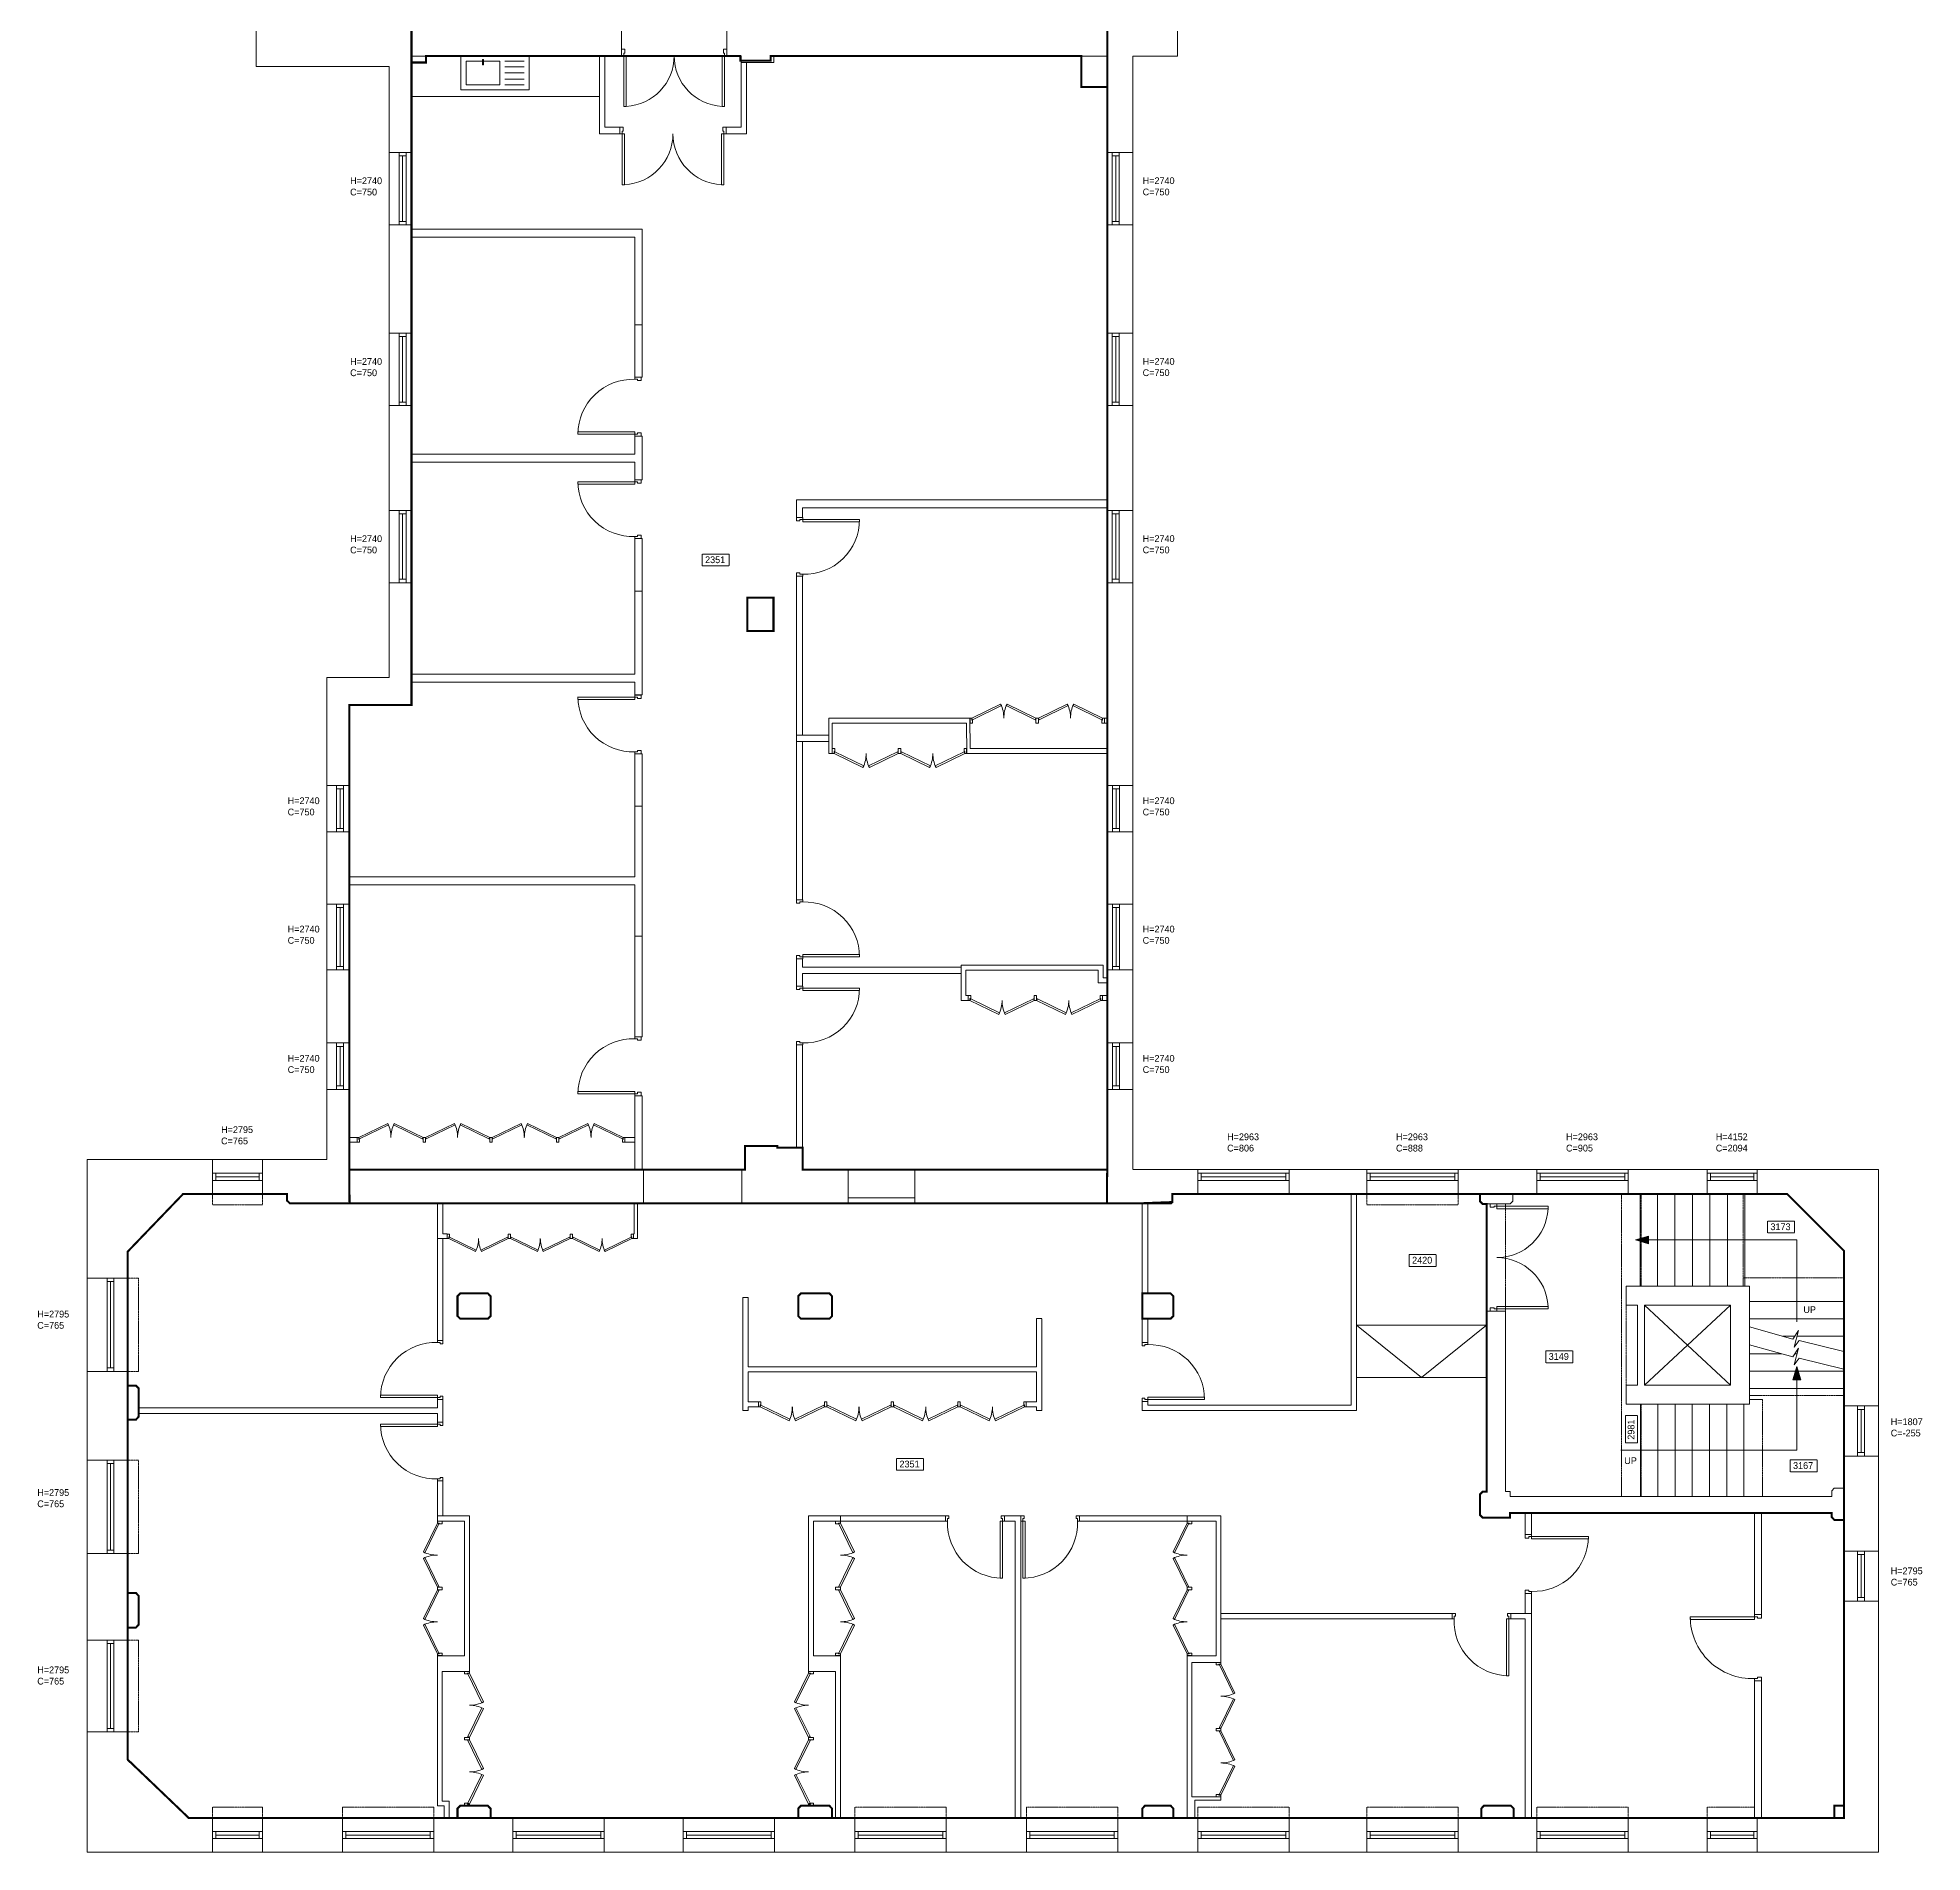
# Model space of a CAD drawing. Header units: millimetres. Extents: x 62976 to 1097852, y -110926 to 167100.
# Drawn here: x 944193 to 972046, y -27187 to -368 of the extents above; entities that cross this region are included whole.
import ezdxf

# ---------------------------------------------------------------- set-up
doc = ezdxf.new("R2010")
doc.units = ezdxf.units.MM
doc.linetypes.add('HIDDENX2', pattern=[0.75, 0.5, -0.25])
for name, color, linetype, lineweight in [('BLOCKS', 8, 'Continuous', 15), ('Ceiling', 45, 'HIDDENX2', 15), ('Ceiling tag', 1, 'Continuous', 15), ('GIA', 84, 'Continuous', 15), ('NIA', 30, 'Continuous', 15), ('Partitions', 155, 'Continuous', 15), ('Stairs', 8, 'Continuous', 15), ('WALLS', 7, 'Continuous', 15)]:
    doc.layers.add(name, color=color, linetype=linetype, lineweight=lineweight)
doc.layers.add('Whatch', color=7, linetype='Continuous', lineweight=15, true_color=0xa8a8a8)
doc.styles.add('Century Gothic', font='GOTHIC.TTF')

# ---------------------------------------------------------------- blocks, each defined once
blk = doc.blocks.new('DOUBLE DOOR')
at = {"layer": 'BLOCKS'}
for p, q in [((-1520, -760), (-1555, -760)), ((-1555, -760), (-1555, -860)), ((-1520, -760), (-1520, -800)), ((-1520, -800), (-1505, -800)), ((-1505, -800), (-1505, -860)), ((-15, -800), (-15, -860)), ((0, -800), (-15, -800)), ((0, -760), (35, -760)), ((0, -760), (0, -800)), ((35, -760), (35, -860)), ((-1555, -860), (-1505, -860)), ((35, -860), (-15, -860))]:
    blk.add_line(p, q, dxfattribs=at)
for points in [[(-1485, -760), (-1485, 0), (-1520, 0), (-1520, -760)], [(-35, -760), (-35, 0), (0, 0), (0, -760)]]:
    blk.add_lwpolyline(points, close=True, dxfattribs=at)
for centre, start, end in [((-1521, -761), 0.0439, 87.2558), ((1, -761), 92.7442, 179.9561)]:
    blk.add_arc(centre, 761, start, end, dxfattribs=at)
blk = doc.blocks.new('88')
at = {"layer": 'BLOCKS'}
for p, q in [((1413976, -325677), (1413976, -325627)), ((1413976, -325627), (1414056, -325627)), ((1413976, -325677), (1414015, -325677)), ((1414015, -325657), (1414056, -325657)), ((1414015, -325677), (1414015, -325657)), ((1414056, -325657), (1414056, -325627)), ((1414056, -326432), (1414895, -326432)), ((1414056, -326432), (1414056, -326467)), ((1414896, -326432), (1414896, -326467)), ((1413976, -326447), (1413976, -326497)), ((1413976, -326447), (1414015, -326447)), ((1413976, -326497), (1414056, -326497)), ((1414015, -326447), (1414015, -326467)), ((1414015, -326467), (1414056, -326467)), ((1414896, -326467), (1414056, -326467)), ((1414056, -326467), (1414056, -326497)), ((1414056, -326467), (1414896, -326467))]:
    blk.add_line(p, q, dxfattribs=at)
blk.add_arc((1414083, -326470), 814, 0.2407, 91.8425, dxfattribs=at)
blk = doc.blocks.new('87')
at = {"layer": 'BLOCKS'}
for p, q in [((1418384, -327528), (1418418, -327528)), ((1418384, -328368), (1418384, -327529)), ((1418418, -327528), (1418418, -328368)), ((1418418, -328368), (1418418, -327528)), ((1417578, -328461), (1417578, -328368)), ((1417608, -328368), (1417578, -328368)), ((1417628, -328461), (1417578, -328461)), ((1417608, -328409), (1417608, -328368)), ((1417628, -328409), (1417608, -328409)), ((1417628, -328461), (1417628, -328409)), ((1418384, -328368), (1418418, -328368)), ((1418398, -328409), (1418418, -328409)), ((1418398, -328461), (1418398, -328409)), ((1418398, -328461), (1418448, -328461)), ((1418418, -328409), (1418418, -328368)), ((1418418, -328368), (1418448, -328368)), ((1418448, -328461), (1418448, -328368))]:
    blk.add_line(p, q, dxfattribs=at)
blk.add_arc((1418422, -328342), 814, 90.2407, 181.8425, dxfattribs=at)
blk = doc.blocks.new('80')
at = {"layer": 'BLOCKS'}
for p, q in [((1213075, -221229), (1213362, -220638)), ((1213393, -220653), (1213106, -221245)), ((1213362, -220638), (1213362, -220603)), ((1213362, -220603), (1213462, -220603)), ((1213362, -220638), (1213402, -220638)), ((1213362, -220638), (1213393, -220653)), ((1213402, -220638), (1213402, -220653)), ((1213402, -220653), (1213462, -220653)), ((1213462, -220603), (1213462, -220653)), ((1213106, -221245), (1213075, -221229)), ((1213106, -221346), (1213075, -221361)), ((1213075, -221361), (1213362, -221953)), ((1213393, -221937), (1213106, -221346)), ((1213075, -222594), (1213362, -222003)), ((1213393, -222018), (1213106, -222610)), ((1213362, -221953), (1213393, -221937)), ((1213362, -221953), (1213462, -221953)), ((1213362, -221953), (1213362, -222003)), ((1213362, -222003), (1213462, -222003)), ((1213362, -222003), (1213393, -222018)), ((1213462, -221953), (1213462, -222003)), ((1213106, -222610), (1213075, -222594)), ((1213106, -222711), (1213075, -222726)), ((1213075, -222726), (1213362, -223318)), ((1213393, -223302), (1213106, -222711)), ((1213362, -223318), (1213393, -223302)), ((1213362, -223318), (1213362, -223353)), ((1213362, -223318), (1213402, -223318)), ((1213362, -223353), (1213462, -223353)), ((1213402, -223303), (1213462, -223303)), ((1213402, -223318), (1213402, -223303)), ((1213462, -223353), (1213462, -223303))]:
    blk.add_line(p, q, dxfattribs=at)
for centre, start, end in [((1213362, -220638), 244.1185, 270), ((1213362, -221953), 90, 115.8815), ((1213362, -222003), 244.1185, 270), ((1213362, -223318), 90, 115.8815)]:
    blk.add_arc(centre, 658, start, end, dxfattribs=at)
blk = doc.blocks.new('91')
at = {"layer": 'BLOCKS'}
for p, q in [((1460141, -341375), (1460174, -341375)), ((1460141, -341442), (1460141, -341375)), ((1460164, -341442), (1460141, -341442)), ((1460164, -341415), (1460174, -341415)), ((1460164, -341442), (1460164, -341415)), ((1460164, -341442), (1460174, -341420)), ((1460560, -341633), (1460164, -341442)), ((1460174, -341415), (1460174, -341375)), ((1460174, -341420), (1460570, -341612)), ((1461033, -341420), (1460638, -341612)), ((1460648, -341633), (1461044, -341442)), ((1461044, -341442), (1461033, -341420)), ((1461044, -341442), (1461044, -341375)), ((1461077, -341375), (1461044, -341375)), ((1461077, -341442), (1461044, -341442)), ((1461077, -341442), (1461077, -341375)), ((1461077, -341442), (1461087, -341420)), ((1461473, -341633), (1461077, -341442)), ((1461087, -341420), (1461483, -341612)), ((1461946, -341420), (1461551, -341612)), ((1461561, -341633), (1461957, -341442)), ((1461957, -341442), (1461946, -341420)), ((1461957, -341442), (1461957, -341375)), ((1461990, -341375), (1461957, -341375)), ((1461990, -341442), (1461957, -341442)), ((1461990, -341442), (1461990, -341375)), ((1461990, -341442), (1462000, -341420)), ((1462386, -341633), (1461990, -341442)), ((1462000, -341420), (1462396, -341612)), ((1462859, -341420), (1462464, -341612)), ((1462474, -341633), (1462869, -341442)), ((1462893, -341375), (1462859, -341375)), ((1462859, -341415), (1462859, -341375)), ((1462869, -341415), (1462859, -341415)), ((1462869, -341442), (1462859, -341420)), ((1462869, -341442), (1462869, -341415)), ((1462869, -341442), (1462893, -341442)), ((1462893, -341442), (1462893, -341375)), ((1460570, -341612), (1460560, -341633)), ((1460638, -341612), (1460648, -341633)), ((1461483, -341612), (1461473, -341633)), ((1461551, -341612), (1461561, -341633)), ((1462396, -341612), (1462386, -341633)), ((1462464, -341612), (1462474, -341633))]:
    blk.add_line(p, q, dxfattribs=at)
for centre, start, end in [((1460164, -341442), 334.1185, 0), ((1461044, -341442), 180, 205.8815), ((1461077, -341442), 334.1185, 0), ((1461957, -341442), 180, 205.8815), ((1461990, -341442), 334.1185, 0), ((1462869, -341442), 180, 205.8815)]:
    blk.add_arc(centre, 440, start, end, dxfattribs=at)
blk = doc.blocks.new('92')
at = {"layer": 'BLOCKS'}
for p, q in [((1463869, -344302), (1463905, -344302)), ((1463869, -344374), (1463869, -344302)), ((1463895, -344374), (1463869, -344374)), ((1463895, -344345), (1463905, -344345)), ((1463895, -344374), (1463895, -344345)), ((1463895, -344374), (1463906, -344352)), ((1464322, -344581), (1463895, -344374)), ((1463905, -344345), (1463905, -344302)), ((1463906, -344352), (1464333, -344559)), ((1464833, -344352), (1464406, -344559)), ((1464417, -344581), (1464844, -344374)), ((1464844, -344374), (1464833, -344352)), ((1464844, -344374), (1464844, -344302)), ((1464880, -344302), (1464844, -344302)), ((1464880, -344374), (1464844, -344374)), ((1464880, -344374), (1464880, -344302)), ((1464880, -344374), (1464891, -344352)), ((1465307, -344581), (1464880, -344374)), ((1464891, -344352), (1465318, -344559)), ((1465818, -344352), (1465391, -344559)), ((1465402, -344581), (1465829, -344374)), ((1465829, -344374), (1465818, -344352)), ((1465829, -344374), (1465829, -344302)), ((1465866, -344302), (1465829, -344302)), ((1465866, -344374), (1465829, -344374)), ((1465866, -344374), (1465866, -344302)), ((1465866, -344374), (1465877, -344352)), ((1466293, -344581), (1465866, -344374)), ((1465877, -344352), (1466304, -344559)), ((1466804, -344352), (1466377, -344559)), ((1466388, -344581), (1466815, -344374)), ((1466815, -344374), (1466804, -344352)), ((1466815, -344374), (1466815, -344302)), ((1466851, -344302), (1466815, -344302)), ((1466851, -344374), (1466815, -344374)), ((1466851, -344374), (1466851, -344302)), ((1466851, -344374), (1466862, -344352)), ((1467278, -344581), (1466851, -344374)), ((1466862, -344352), (1467289, -344559)), ((1467790, -344352), (1467362, -344559)), ((1467373, -344581), (1467801, -344374)), ((1467826, -344302), (1467790, -344302)), ((1467790, -344345), (1467790, -344302)), ((1467801, -344345), (1467790, -344345)), ((1467801, -344374), (1467790, -344352)), ((1467801, -344374), (1467801, -344345)), ((1467801, -344374), (1467826, -344374)), ((1467826, -344374), (1467826, -344302)), ((1464333, -344559), (1464322, -344581)), ((1464406, -344559), (1464417, -344581)), ((1465318, -344559), (1465307, -344581)), ((1465391, -344559), (1465402, -344581)), ((1466304, -344559), (1466293, -344581)), ((1466377, -344559), (1466388, -344581)), ((1467289, -344559), (1467278, -344581)), ((1467362, -344559), (1467373, -344581))]:
    blk.add_line(p, q, dxfattribs=at)
for centre, start, end in [((1463895, -344374), 334.1185, 0), ((1464844, -344374), 180, 205.8815), ((1464880, -344374), 334.1185, 0), ((1465829, -344374), 180, 205.8815), ((1465866, -344374), 334.1185, 0), ((1466815, -344374), 180, 205.8815), ((1466851, -344374), 334.1185, 0), ((1467801, -344374), 180, 205.8815)]:
    blk.add_arc(centre, 475, start, end, dxfattribs=at)
blk = doc.blocks.new('sink kitchenette')
at = {"layer": 'BLOCKS'}
for p, q in [((38392, 131337), (39402, 131337)), ((38392, 130837), (38392, 131337)), ((38467, 131262), (38752, 131262)), ((39327, 131262), (38827, 131262)), ((38827, 131262), (38827, 130912)), ((39327, 130912), (39327, 131262)), ((39402, 131337), (39402, 130837)), ((38467, 131177), (38752, 131177)), ((38467, 131087), (38752, 131087)), ((38467, 130997), (38752, 130997)), ((38752, 130912), (38467, 130912)), ((38827, 130912), (39069, 130912)), ((39069, 130890), (39069, 130967)), ((39084, 130967), (39069, 130967)), ((39084, 130890), (39084, 130967)), ((39084, 130912), (39327, 130912)), ((39402, 130837), (38392, 130837)), ((39069, 130890), (39084, 130890))]:
    blk.add_line(p, q, dxfattribs=at)

msp = doc.modelspace()

# ---------------------------------------------------------------- hatches: boundary and pattern name
at = {"layer": 'Stairs'}
for points in [[(968002, -18079), (968002, -18195), (967810, -18136)], [(970249, -20202), (970133, -20202), (970192, -20009)]]:
    msp.add_hatch(color=256, dxfattribs=at).paths.add_polyline_path(points)

# ---------------------------------------------------------------- linework, layer by layer
at = {"layer": 'BLOCKS'}
for p, q in [((952496, -1239), (949718, -1239)), ((949535, -2064), (949535, -3134)), ((949535, -2114), (949639, -2114)), ((949586, -2114), (949586, -3083)), ((949639, -2064), (949639, -3134)), ((949718, -2064), (949718, -3134)), ((960000, -2064), (960000, -3134)), ((960075, -2064), (960075, -3134)), ((960179, -2114), (960075, -2114)), ((960128, -2114), (960128, -3083)), ((960179, -2064), (960179, -3134)), ((949535, -3083), (949639, -3083)), ((960179, -3083), (960075, -3083)), ((949535, -4735), (949535, -5805)), ((949639, -4735), (949639, -5805)), ((949718, -4735), (949718, -5805)), ((960000, -4735), (960000, -5805)), ((960075, -4735), (960075, -5805)), ((960179, -4735), (960179, -5805)), ((949535, -4785), (949639, -4785)), ((949586, -4785), (949586, -5754)), ((960179, -4785), (960075, -4785)), ((960128, -4785), (960128, -5754)), ((949535, -5754), (949639, -5754)), ((960179, -5754), (960075, -5754)), ((949535, -7354), (949535, -8424)), ((949535, -7404), (949639, -7404)), ((949586, -7404), (949586, -8373)), ((949639, -7354), (949639, -8424)), ((949718, -7354), (949718, -8424)), ((960000, -7354), (960000, -8424)), ((960075, -7354), (960075, -8424)), ((960179, -7404), (960075, -7404)), ((960128, -7404), (960128, -8373)), ((960179, -7354), (960179, -8424)), ((949535, -8373), (949639, -8373)), ((960179, -8373), (960075, -8373)), ((948610, -11420), (948610, -12105)), ((948610, -11470), (948713, -11470)), ((948662, -11470), (948662, -12054)), ((948713, -11420), (948713, -12105)), ((948800, -11420), (948800, -12105)), ((960000, -11420), (960000, -12105)), ((960080, -11420), (960080, -12105)), ((960184, -11470), (960080, -11470)), ((960131, -11470), (960131, -12054)), ((960184, -11420), (960184, -12105)), ((948610, -12054), (948713, -12054)), ((960184, -12054), (960080, -12054)), ((948610, -13172), (948610, -14146)), ((948610, -13222), (948713, -13222)), ((948662, -13222), (948662, -14095)), ((948713, -13172), (948713, -14146)), ((948800, -13172), (948800, -14146)), ((960080, -13172), (960080, -14146)), ((960184, -13222), (960080, -13222)), ((960131, -13222), (960131, -14095)), ((960184, -13172), (960184, -14146)), ((948610, -14095), (948713, -14095)), ((960184, -14095), (960080, -14095)), ((948610, -15226), (948610, -15911)), ((948610, -15277), (948713, -15277)), ((948662, -15277), (948662, -15860)), ((948713, -15226), (948713, -15911)), ((948800, -15226), (948800, -15911)), ((960000, -15226), (960000, -15911)), ((960080, -15226), (960080, -15911)), ((960184, -15277), (960080, -15277)), ((960131, -15277), (960131, -15860)), ((960184, -15226), (960184, -15911)), ((948610, -15860), (948713, -15860)), ((960184, -15860), (960080, -15860)), ((946778, -17458), (946778, -16950)), ((947517, -17458), (947517, -16950)), ((946778, -17152), (947517, -17152)), ((946778, -17256), (947517, -17256)), ((946828, -17256), (946828, -17152)), ((946828, -17203), (947466, -17203)), ((947466, -17256), (947466, -17152)), ((961340, -17152), (962690, -17152)), ((961340, -17256), (962690, -17256)), ((961390, -17256), (961390, -17152)), ((961390, -17203), (962639, -17203)), ((962639, -17256), (962639, -17152)), ((963836, -17152), (965186, -17152)), ((963836, -17256), (965186, -17256)), ((963887, -17256), (963887, -17152)), ((963887, -17203), (965136, -17203)), ((965136, -17256), (965136, -17152)), ((966349, -17152), (967699, -17152)), ((966349, -17256), (967699, -17256)), ((966400, -17256), (966400, -17152)), ((966400, -17203), (967649, -17203)), ((967649, -17256), (967649, -17152)), ((968868, -17152), (969607, -17152)), ((968868, -17256), (969607, -17256)), ((968918, -17256), (968918, -17152)), ((968918, -17203), (969556, -17203)), ((969556, -17256), (969556, -17152)), ((946778, -17458), (947517, -17458)), ((961340, -17458), (962690, -17458)), ((963836, -17458), (965186, -17458)), ((966349, -17458), (967699, -17458)), ((968868, -17458), (969607, -17458)), ((945218, -18701), (945218, -20080)), ((945218, -18751), (945321, -18751)), ((945270, -18751), (945270, -20029)), ((945321, -18701), (945321, -20080)), ((945523, -18701), (945523, -20080)), ((945218, -20029), (945321, -20029)), ((970889, -20591), (970889, -21330)), ((971091, -20591), (971091, -21330)), ((971194, -20591), (971194, -21330)), ((971091, -20644), (971194, -20644)), ((971142, -20644), (971142, -21279)), ((945218, -22772), (945218, -21393)), ((945218, -21443), (945321, -21443)), ((945270, -22721), (945270, -21443)), ((945321, -22772), (945321, -21393)), ((945523, -22772), (945523, -21393)), ((971091, -21279), (971194, -21279)), ((957610, -22215), (956057, -22215)), ((961181, -22215), (959592, -22215)), ((957610, -22295), (956057, -22295)), ((959592, -22295), (961181, -22295)), ((945218, -22721), (945321, -22721)), ((970889, -23474), (970889, -22735)), ((971091, -23474), (971091, -22735)), ((971091, -22786), (971194, -22786)), ((971142, -23421), (971142, -22786)), ((971194, -23474), (971194, -22735)), ((965095, -23657), (961681, -23657)), ((971091, -23421), (971194, -23421)), ((965095, -23737), (961681, -23737)), ((945218, -25405), (945218, -24051)), ((945218, -24102), (945321, -24102)), ((945270, -25355), (945270, -24102)), ((945321, -25405), (945321, -24051)), ((945523, -25405), (945523, -24051)), ((945218, -25355), (945321, -25355)), ((946778, -26679), (947517, -26679)), ((948697, -26679), (950047, -26679)), ((951216, -26679), (952566, -26679)), ((953734, -26679), (955084, -26679)), ((956270, -26679), (957620, -26679)), ((958806, -26679), (960156, -26679)), ((961340, -26679), (962690, -26679)), ((963836, -26679), (965186, -26679)), ((966349, -26679), (967699, -26679)), ((968868, -26679), (969607, -26679)), ((946778, -26881), (947517, -26881)), ((946778, -26985), (947517, -26985)), ((946828, -26881), (946828, -26985)), ((946828, -26934), (947466, -26934)), ((947466, -26881), (947466, -26985)), ((948697, -26881), (950047, -26881)), ((948697, -26985), (950047, -26985)), ((948747, -26881), (948747, -26985)), ((948747, -26934), (949996, -26934)), ((949996, -26881), (949996, -26985)), ((951216, -26881), (952566, -26881)), ((951216, -26985), (952566, -26985)), ((951267, -26881), (951267, -26985)), ((951267, -26934), (952515, -26934)), ((952515, -26881), (952515, -26985)), ((953734, -26881), (955084, -26881)), ((953734, -26985), (955084, -26985)), ((953784, -26881), (953784, -26985)), ((953784, -26934), (955033, -26934)), ((955033, -26881), (955033, -26985)), ((956270, -26881), (957620, -26881)), ((956270, -26985), (957620, -26985)), ((956320, -26881), (956320, -26985)), ((956320, -26934), (957569, -26934)), ((957569, -26881), (957569, -26985)), ((958806, -26881), (960156, -26881)), ((958806, -26985), (960156, -26985)), ((958856, -26881), (958856, -26985)), ((958856, -26934), (960105, -26934)), ((960105, -26881), (960105, -26985)), ((961340, -26881), (962690, -26881)), ((961340, -26985), (962690, -26985)), ((961390, -26881), (961390, -26985)), ((961390, -26934), (962639, -26934)), ((962639, -26881), (962639, -26985)), ((963836, -26881), (965186, -26881)), ((963836, -26985), (965186, -26985)), ((963887, -26881), (963887, -26985)), ((963887, -26934), (965136, -26934)), ((965136, -26881), (965136, -26985)), ((966349, -26881), (967699, -26881)), ((966349, -26985), (967699, -26985)), ((966400, -26881), (966400, -26985)), ((966400, -26934), (967649, -26934)), ((967649, -26881), (967649, -26985)), ((968868, -26881), (969607, -26881)), ((968868, -26985), (969607, -26985)), ((968918, -26881), (968918, -26985)), ((968918, -26934), (969556, -26934)), ((969556, -26881), (969556, -26985))]:
    msp.add_line(p, q, dxfattribs=at)
at = {"layer": 'BLOCKS', "ltscale": 2}
for p, q in [((953017, -5388), (953017, -4611)), ((953129, -5388), (953129, -4611)), ((953017, -5388), (953129, -5388)), ((953017, -7772), (953129, -7772)), ((953017, -7772), (953017, -8548)), ((953129, -7772), (953129, -8548)), ((955406, -8328), (955406, -10678)), ((955499, -8328), (955499, -10678)), ((955406, -13111), (955406, -10771)), ((955499, -13111), (955499, -10771)), ((953017, -10952), (953129, -10952)), ((953017, -10952), (953017, -11728)), ((953129, -10952), (953129, -11728)), ((953017, -13646), (953017, -15136)), ((953129, -13646), (953129, -15136)), ((953017, -15136), (953129, -15136)), ((955406, -15255), (955406, -16773)), ((955499, -15255), (955499, -16773)), ((950101, -18115), (950101, -19624)), ((950181, -18115), (950181, -19624)), ((950101, -21698), (950101, -22215)), ((950181, -21698), (950181, -22215)), ((966179, -23361), (966179, -23657)), ((966272, -23361), (966272, -23657))]:
    msp.add_line(p, q, dxfattribs=at)
at = {"layer": 'Ceiling', "ltscale": 2}
for p, q in [((953149, -17096), (954599, -17096)), ((946778, -17458), (946778, -17618)), ((947517, -17458), (947517, -17618)), ((963836, -17458), (963836, -17618)), ((965186, -17458), (965186, -17618)), ((967600, -17458), (967600, -21927)), ((967891, -17458), (967891, -18818)), ((969399, -18818), (969399, -17458)), ((947517, -17618), (946778, -17618)), ((953149, -17595), (954599, -17595)), ((963836, -17618), (965186, -17618)), ((965884, -19191), (965884, -17605)), ((945523, -18701), (945683, -18701)), ((945683, -18701), (945683, -20080)), ((969399, -18698), (970889, -18698)), ((967672, -19103), (967672, -20282)), ((945523, -20080), (945683, -20080)), ((967891, -20566), (967891, -21927)), ((969494, -20438), (970889, -20438)), ((969494, -20494), (969686, -20494)), ((969686, -20494), (969686, -21927)), ((945523, -21393), (945683, -21393)), ((945683, -21393), (945683, -22772)), ((945523, -22772), (945683, -22772)), ((945523, -24051), (945683, -24051)), ((945683, -24051), (945683, -25405)), ((945523, -25405), (945683, -25405)), ((946778, -26679), (946778, -26519)), ((946778, -26519), (947517, -26519)), ((947517, -26679), (947517, -26519)), ((948697, -26679), (948697, -26519)), ((948697, -26519), (950047, -26519)), ((950047, -26679), (950047, -26519)), ((956270, -26679), (956270, -26519)), ((956270, -26519), (957620, -26519)), ((957620, -26679), (957620, -26519)), ((958806, -26679), (958806, -26519)), ((958806, -26519), (960156, -26519)), ((960156, -26679), (960156, -26519)), ((961340, -26679), (961340, -26519)), ((961340, -26519), (962690, -26519)), ((962690, -26679), (962690, -26519)), ((963836, -26679), (963836, -26519)), ((965186, -26519), (963836, -26519)), ((965186, -26679), (965186, -26519)), ((966349, -26679), (966349, -26519)), ((966349, -26519), (967699, -26519)), ((967699, -26679), (967699, -26519)), ((968868, -26679), (968868, -26519)), ((968868, -26519), (969566, -26519))]:
    msp.add_line(p, q, dxfattribs=at)
at = {"layer": 'Ceiling'}
for points in [[(954012, -8002), (954414, -8002), (954414, -8176), (954012, -8176)], [(969758, -17860), (970159, -17860), (970159, -18034), (969758, -18034)], [(964461, -18353), (964863, -18353), (964863, -18528), (964461, -18528)], [(966481, -19777), (966883, -19777), (966883, -19951), (966481, -19951)], [(967660, -21134), (967660, -20732), (967835, -20732), (967835, -21134)], [(956885, -21367), (957287, -21367), (957287, -21541), (956885, -21541)], [(970092, -21389), (970494, -21389), (970494, -21564), (970092, -21564)]]:
    msp.add_lwpolyline(points, close=True, dxfattribs=at)
at = {"layer": 'GIA', "ltscale": 2, "const_width": 30}
msp.add_lwpolyline([(960001, -196), (960000, -639), (960000, -17096), (959996, -17595), (960503, -17595), (960962, -17577), (960962, -17458), (970049, -17458), (970889, -18298), (970889, -26679), (946425, -26679), (945523, -25816), (945523, -18310), (946342, -17458), (947878, -17458), (947878, -17555), (947920, -17595), (948802, -17595), (948800, -17096), (948800, -10232), (949718, -10232), (949718, -8736), (949718, -196)], dxfattribs=at)
at = {"layer": 'NIA', "ltscale": 2, "const_width": 30}
for points in [[(948800, -17096), (954649, -17096), (954649, -16750), (955125, -16750), (955125, -16773), (955499, -16773), (955499, -17096), (960000, -17096), (960000, -1095), (959618, -1095), (959618, -639), (955027, -639), (955027, -709), (954580, -709), (954580, -639), (949934, -639), (949934, -735), (949718, -735), (949718, -10232), (948800, -10232)], [(954680, -9139), (954680, -8644), (955068, -8644), (955068, -9139)], [(970889, -26499), (970889, -22274), (970746, -22274), (970707, -22232), (970707, -22171), (965997, -22171), (965955, -22171), (965955, -22240), (965548, -22240), (965508, -22199), (965508, -21898), (965548, -21857), (965608, -21857), (965608, -17605), (965548, -17605), (965508, -17565), (965508, -17458), (960962, -17458), (960962, -17577), (960944, -17595), (947920, -17595), (947878, -17555), (947878, -17458), (946342, -17458), (945523, -18310), (945523, -20291), (945647, -20291), (945686, -20331), (945686, -20749), (945647, -20791), (945523, -20791), (945523, -23355), (945646, -23355), (945685, -23397), (945685, -23824), (945646, -23865), (945523, -23865), (945523, -25816), (946425, -26679), (950398, -26679), (950398, -26541), (950440, -26499), (950847, -26499), (950886, -26541), (950886, -26679), (955433, -26679), (955433, -26541), (955473, -26499), (955894, -26499), (955933, -26541), (955933, -26679), (960518, -26679), (960518, -26541), (960558, -26499), (960938, -26499), (960978, -26541), (960978, -26679), (965528, -26679), (965528, -26541), (965567, -26499), (965966, -26499), (966008, -26541), (966008, -26679), (970748, -26679), (970748, -26499)], [(950398, -19262), (950398, -18968), (950440, -18927), (950847, -18927), (950886, -18968), (950886, -19262), (950847, -19302), (950440, -19302)], [(955433, -19262), (955433, -18968), (955473, -18927), (955894, -18927), (955933, -18968), (955933, -19262), (955894, -19302), (955473, -19302)], [(960518, -18927), (960936, -18927), (960978, -18968), (960978, -19262), (960936, -19302), (960518, -19302)]]:
    msp.add_lwpolyline(points, close=True, dxfattribs=at)
at = {"layer": 'Partitions', "ltscale": 2}
for p, q in [((949934, -735), (949718, -735)), ((949934, -639), (949934, -735)), ((952496, -639), (952496, -1790)), ((952573, -639), (952573, -1691)), ((954590, -1691), (954590, -733)), ((954667, -1790), (954667, -733)), ((952496, -1790), (952795, -1790)), ((952573, -1691), (952795, -1691)), ((954369, -1691), (954590, -1691)), ((954369, -1790), (954667, -1790)), ((953129, -3200), (949718, -3200)), ((953017, -3318), (949718, -3318)), ((953017, -3318), (953017, -4611)), ((953129, -3200), (953129, -4611)), ((953017, -4611), (953129, -4611)), ((953017, -6258), (953017, -6522)), ((953017, -6258), (953129, -6258)), ((953129, -6258), (953129, -6902)), ((949718, -6522), (953017, -6522)), ((949718, -6640), (953017, -6640)), ((953017, -6640), (953017, -6902)), ((953017, -6902), (953129, -6902)), ((955406, -7198), (955406, -7458)), ((960000, -7198), (955406, -7198)), ((955499, -7316), (955499, -7458)), ((960000, -7316), (955499, -7316)), ((953017, -8548), (953129, -8548)), ((953017, -8548), (953017, -9777)), ((953129, -8548), (953129, -10082)), ((949718, -9777), (953017, -9777)), ((949718, -9895), (953017, -9895)), ((953017, -9895), (953017, -10082)), ((953017, -10082), (953129, -10082)), ((955887, -10946), (955887, -10426)), ((957972, -10426), (955887, -10426)), ((960000, -10426), (959957, -10426)), ((955887, -10678), (955406, -10678)), ((955406, -10678), (955406, -10771)), ((955887, -10771), (955406, -10771)), ((955937, -10946), (955887, -10946)), ((960000, -10946), (957923, -10946)), ((953017, -11728), (953017, -12769)), ((953017, -11728), (953129, -11728)), ((953129, -11728), (953129, -13646)), ((948800, -12769), (953017, -12769)), ((948800, -12887), (953017, -12887)), ((953017, -12887), (953017, -13646)), ((953017, -13646), (953129, -13646)), ((955406, -13981), (955406, -14385)), ((955499, -13981), (955499, -14106)), ((957841, -14106), (955499, -14106)), ((955499, -14199), (955499, -14385)), ((957841, -14199), (955499, -14199)), ((957841, -14596), (957841, -14076)), ((959940, -14076), (957841, -14076)), ((959940, -14263), (959940, -14076)), ((960000, -14263), (959940, -14263)), ((957946, -14596), (957841, -14596)), ((960000, -14596), (959931, -14596)), ((953017, -16006), (953017, -17096)), ((953017, -16006), (953129, -16006)), ((953129, -16006), (953129, -17096)), ((948800, -16621), (948914, -16621)), ((952871, -16621), (953017, -16621)), ((956171, -17515), (957157, -17515)), ((950101, -17595), (950101, -18115)), ((950181, -17595), (950181, -18048)), ((953058, -17595), (953058, -18115)), ((956171, -17595), (957157, -17595)), ((950101, -18115), (950181, -18115)), ((950246, -18115), (950181, -18115)), ((953058, -18115), (952998, -18115)), ((954613, -18986), (954613, -20658)), ((954693, -18986), (954613, -18986)), ((954693, -18986), (954693, -20013)), ((950101, -20494), (950101, -20620)), ((950181, -20494), (950181, -20828)), ((954693, -20603), (954693, -20658)), ((950101, -20620), (945686, -20620)), ((945686, -20703), (950101, -20703)), ((950101, -20703), (950101, -20828)), ((950101, -22215), (950101, -22295)), ((950573, -22215), (950101, -22215)), ((950573, -24514), (950573, -22215)), ((950101, -24281), (950101, -26501)), ((950101, -26501), (950201, -26501)), ((950201, -26501), (950201, -26679))]:
    msp.add_line(p, q, dxfattribs=at)
at = {"layer": 'Partitions'}
for p, q in [((963603, -17458), (963603, -20578)), ((963683, -17458), (963683, -20658)), ((960518, -17595), (960518, -18927)), ((960598, -17595), (960598, -18927)), ((959035, -19298), (958955, -19298)), ((958955, -19298), (958955, -20013)), ((959035, -19302), (959035, -20658)), ((960518, -19302), (960518, -19654)), ((960598, -19302), (960598, -19654)), ((958955, -20013), (954693, -20013)), ((954846, -20603), (954693, -20603)), ((958955, -20603), (958802, -20603)), ((958955, -20603), (958955, -20658)), ((960518, -20524), (960518, -20658)), ((960598, -20524), (960598, -20578)), ((963603, -20578), (960598, -20578)), ((954693, -20658), (954613, -20658)), ((959035, -20658), (958955, -20658)), ((963683, -20658), (960518, -20658)), ((955585, -24514), (955585, -22215)), ((956057, -22215), (955585, -22215)), ((956057, -22295), (956057, -22215)), ((958722, -22215), (958480, -22215)), ((958722, -26679), (958722, -22215)), ((961181, -22295), (961181, -22215)), ((961181, -22215), (961681, -22215)), ((961681, -24382), (961681, -22215)), ((966179, -22491), (966179, -22171)), ((966272, -22491), (966272, -22171)), ((969566, -23672), (969566, -22171)), ((969671, -23672), (969671, -22171)), ((958642, -22295), (958480, -22295)), ((958642, -26679), (958642, -22295)), ((966272, -23657), (965965, -23657)), ((966272, -26679), (966272, -23657)), ((966179, -23737), (965965, -23737)), ((966179, -26679), (966179, -23737)), ((956057, -26679), (956057, -24281)), ((961181, -26679), (961181, -24281)), ((969566, -26679), (969566, -24654)), ((969671, -26679), (969671, -24654)), ((961295, -26417), (961681, -26417)), ((961295, -26679), (961295, -26417)), ((961681, -26417), (961681, -26367))]:
    msp.add_line(p, q, dxfattribs=at)
at = {"layer": 'Stairs'}
for p, q in [((967875, -18818), (967875, -17458)), ((968133, -18818), (968133, -17458)), ((968391, -18818), (968391, -17458)), ((968649, -18818), (968649, -17458)), ((968907, -18818), (968907, -17458)), ((969166, -18818), (969166, -17458)), ((969424, -18818), (969424, -17458)), ((968002, -18079), (967810, -18136)), ((968002, -18079), (968002, -18195)), ((968002, -18195), (967810, -18136)), ((970191, -18137), (968002, -18137)), ((970191, -19345), (970191, -18137)), ((969494, -19047), (970889, -19047)), ((969494, -19304), (970889, -19304)), ((970134, -19604), (969494, -19423)), ((970219, -19474), (970134, -19604)), ((970154, -19723), (970219, -19474)), ((970134, -19865), (969494, -19685)), ((969983, -19561), (970162, -19561)), ((970219, -19735), (970134, -19865)), ((970227, -19622), (970154, -19723)), ((970154, -19984), (970219, -19735)), ((970197, -19561), (970889, -19561)), ((970889, -19788), (970227, -19622)), ((969494, -19818), (969969, -19818)), ((970133, -20202), (970192, -20009)), ((970227, -19883), (970154, -19984)), ((970164, -19818), (970198, -19818)), ((970249, -20202), (970192, -20009)), ((970889, -20049), (970227, -19883)), ((969494, -20076), (970889, -20076)), ((970249, -20202), (970133, -20202)), ((970191, -21246), (970191, -20202)), ((967883, -20566), (967883, -21927)), ((968138, -20566), (968138, -21927)), ((968392, -20566), (968392, -21927)), ((968647, -20566), (968647, -21927)), ((968901, -20566), (968901, -21927)), ((969156, -20566), (969156, -21927)), ((969410, -20566), (969410, -21927)), ((970889, -20333), (969494, -20333)), ((967591, -21246), (970191, -21246))]:
    msp.add_line(p, q, dxfattribs=at)
at = {"layer": 'Stairs', "ltscale": 2}
for p, q in [((965608, -19394), (963683, -19394)), ((964646, -20171), (963683, -19394)), ((965608, -19394), (964646, -20171)), ((965608, -20171), (963683, -20171))]:
    msp.add_line(p, q, dxfattribs=at)
at = {"layer": 'WALLS', "ltscale": 2}
for p, q in [((952820, -639), (952820, -196)), ((954380, -639), (954380, -196)), ((954590, -733), (954590, -639)), ((954590, -733), (955072, -733)), ((955072, -733), (955072, -637)), ((954680, -8644), (955068, -8644)), ((954680, -9139), (954680, -8644)), ((955068, -9139), (955068, -8644)), ((954680, -9139), (955068, -9139)), ((955125, -16773), (955499, -16773)), ((955499, -16773), (955499, -17096)), ((945523, -18310), (946342, -17458)), ((960936, -18927), (960518, -18927)), ((965955, -21927), (965955, -21857)), ((965955, -22240), (965955, -22171)), ((945523, -25827), (946425, -26679))]:
    msp.add_line(p, q, dxfattribs=at)
at = {"layer": 'WALLS'}
for p, q in [((949718, -639), (949718, -2064)), ((952820, -639), (949718, -639)), ((954590, -639), (954380, -639)), ((960000, -639), (955072, -639)), ((960000, -2064), (960000, -639)), ((949718, -2064), (949389, -2064)), ((960000, -2064), (960381, -2064)), ((949389, -3134), (949718, -3134)), ((949718, -4735), (949718, -3134)), ((960000, -4735), (960000, -3134)), ((960381, -3134), (960000, -3134)), ((949718, -4735), (949389, -4735)), ((960000, -4735), (960381, -4735)), ((949389, -5805), (949718, -5805)), ((949718, -7354), (949718, -5805)), ((960000, -7354), (960000, -5805)), ((960381, -5805), (960000, -5805)), ((949718, -7354), (949389, -7354)), ((960000, -7354), (960381, -7354)), ((949389, -8424), (949718, -8424)), ((949718, -10232), (949718, -8424)), ((960000, -11420), (960000, -8424)), ((960381, -8424), (960000, -8424)), ((948800, -11420), (948800, -10232)), ((948800, -10232), (949718, -10232)), ((948800, -11420), (948466, -11420)), ((960000, -11420), (960381, -11420)), ((948466, -12105), (948800, -12105)), ((948800, -13172), (948800, -12105)), ((960000, -13172), (960000, -12105)), ((960381, -12105), (960000, -12105)), ((948466, -13172), (948800, -13172)), ((960381, -13172), (960000, -13172)), ((948466, -14146), (948800, -14146)), ((948800, -14146), (948800, -15226)), ((960381, -14146), (960000, -14146)), ((960000, -14146), (960000, -15226)), ((948800, -15226), (948466, -15226)), ((960000, -15226), (960381, -15226)), ((948466, -15911), (948800, -15911)), ((948800, -15911), (948800, -17096)), ((960000, -15911), (960000, -17096)), ((960381, -15911), (960000, -15911)), ((955125, -16753), (954649, -16753)), ((954649, -16753), (954649, -17096)), ((955125, -16753), (955125, -16773)), ((953149, -17096), (948800, -17096)), ((953149, -17096), (953149, -17595)), ((954649, -17096), (954599, -17096)), ((954599, -17096), (954599, -17595)), ((956171, -17096), (955499, -17096)), ((956171, -17096), (956171, -17595)), ((960000, -17096), (957157, -17096)), ((957157, -17096), (957157, -17595)), ((961340, -17097), (961340, -17458)), ((962690, -17458), (962690, -17097)), ((963836, -17097), (963836, -17458)), ((965186, -17458), (965186, -17097)), ((966349, -17097), (966349, -17458)), ((967699, -17458), (967699, -17097)), ((968868, -17097), (968868, -17458)), ((969607, -17097), (969607, -17458)), ((946778, -17458), (946342, -17458)), ((947517, -17458), (947878, -17458)), ((947878, -17555), (947878, -17458)), ((960962, -17577), (960962, -17458)), ((960962, -17458), (961340, -17458)), ((962690, -17458), (963836, -17458)), ((965186, -17458), (965508, -17458)), ((965508, -17565), (965508, -17458)), ((965997, -17565), (965997, -17458)), ((965997, -17458), (966349, -17458)), ((967699, -17458), (968868, -17458)), ((969607, -17458), (970049, -17458)), ((970889, -18298), (970049, -17458)), ((947920, -17595), (947878, -17555)), ((953149, -17595), (947920, -17595)), ((956171, -17595), (954599, -17595)), ((960944, -17595), (957157, -17595)), ((960944, -17595), (960962, -17577)), ((965548, -17605), (965508, -17565)), ((965548, -17605), (965955, -17605)), ((965955, -17605), (965997, -17565)), ((945523, -18310), (945523, -18701)), ((970889, -20591), (970889, -18298)), ((944926, -18701), (945523, -18701)), ((950398, -18968), (950440, -18927)), ((950440, -18927), (950847, -18927)), ((950847, -18927), (950886, -18968)), ((955473, -18927), (955433, -18968)), ((955894, -18927), (955473, -18927)), ((955933, -18968), (955894, -18927)), ((960518, -18927), (960518, -19302)), ((960936, -18927), (960978, -18968)), ((967672, -18818), (969494, -18818)), ((967672, -19103), (967672, -18818)), ((969494, -18818), (969494, -20566)), ((950398, -19262), (950398, -18968)), ((950886, -18968), (950886, -19262)), ((955433, -18968), (955433, -19262)), ((955933, -18968), (955933, -19262)), ((960978, -18968), (960978, -19262)), ((965608, -19191), (965608, -21857)), ((965608, -19191), (965884, -19191)), ((965884, -19191), (965884, -21857)), ((967672, -19103), (967838, -19103)), ((967838, -20282), (967838, -19103)), ((950440, -19302), (950398, -19262)), ((950440, -19302), (950847, -19302)), ((950886, -19262), (950847, -19302)), ((955433, -19262), (955473, -19302)), ((955473, -19302), (955894, -19302)), ((955894, -19302), (955933, -19262)), ((960936, -19302), (960518, -19302)), ((960978, -19262), (960936, -19302)), ((944926, -20080), (945523, -20080)), ((945523, -20080), (945523, -20291)), ((945523, -20291), (945647, -20291)), ((945647, -20291), (945686, -20331)), ((945686, -20331), (945686, -20749)), ((967672, -20566), (967672, -20282)), ((967672, -20282), (967838, -20282)), ((967672, -20566), (969494, -20566)), ((970889, -20591), (971397, -20591)), ((945523, -20791), (945523, -21393)), ((945523, -20791), (945647, -20791)), ((945647, -20791), (945686, -20749)), ((944926, -21393), (945523, -21393)), ((970889, -21805), (970889, -21330)), ((970889, -21330), (971397, -21330)), ((965508, -21898), (965548, -21857)), ((965508, -21898), (965508, -22199)), ((965548, -21857), (965608, -21857)), ((965884, -21857), (965955, -21857)), ((970707, -21927), (965955, -21927)), ((970707, -21847), (970746, -21805)), ((970707, -21847), (970707, -21927)), ((970746, -21805), (970889, -21805)), ((965508, -22199), (965548, -22240)), ((965548, -22240), (965955, -22240)), ((965955, -22171), (970707, -22171)), ((970707, -22171), (970707, -22232)), ((970746, -22274), (970707, -22232)), ((970889, -22274), (970746, -22274)), ((970889, -22735), (970889, -22274)), ((944926, -22772), (945523, -22772)), ((945523, -22772), (945523, -23355)), ((970889, -22735), (971397, -22735)), ((945523, -23355), (945646, -23355)), ((945685, -23397), (945646, -23355)), ((945685, -23824), (945685, -23397)), ((970889, -26499), (970889, -23474)), ((970889, -23474), (971397, -23474)), ((945646, -23865), (945523, -23865)), ((945523, -23865), (945523, -24051)), ((945685, -23824), (945646, -23865)), ((945523, -24051), (944926, -24051)), ((945523, -25405), (944926, -25405)), ((945523, -25827), (945523, -25405)), ((946425, -26679), (946778, -26679)), ((946778, -26679), (946778, -27187)), ((947517, -26679), (947517, -27187)), ((947517, -26679), (948697, -26679)), ((948697, -26679), (948697, -27187)), ((950047, -26679), (950398, -26679)), ((950047, -27187), (950047, -26679)), ((950398, -26541), (950440, -26499)), ((950398, -26679), (950398, -26541)), ((950440, -26499), (950847, -26499)), ((950886, -26541), (950847, -26499)), ((950886, -26679), (950886, -26541)), ((950886, -26679), (951216, -26679)), ((951216, -26679), (951216, -27187)), ((952566, -26679), (953734, -26679)), ((952566, -27187), (952566, -26679)), ((953734, -26679), (953734, -27187)), ((955433, -26679), (955084, -26679)), ((955084, -27187), (955084, -26679)), ((955473, -26499), (955433, -26541)), ((955433, -26679), (955433, -26541)), ((955894, -26499), (955473, -26499)), ((955894, -26499), (955933, -26541)), ((955933, -26679), (955933, -26541)), ((955933, -26679), (956270, -26679)), ((956270, -26679), (956270, -27187)), ((957620, -26679), (958806, -26679)), ((957620, -27187), (957620, -26679)), ((958806, -26679), (958806, -27187)), ((960156, -26679), (960518, -26679)), ((960156, -27187), (960156, -26679)), ((960518, -26541), (960558, -26499)), ((960518, -26679), (960518, -26541)), ((960558, -26499), (960938, -26499)), ((960978, -26541), (960938, -26499)), ((960978, -26679), (960978, -26541)), ((960978, -26679), (961340, -26679)), ((961340, -27187), (961340, -26679)), ((962690, -26679), (962690, -27187)), ((962690, -26679), (963836, -26679)), ((963836, -27187), (963836, -26679)), ((965186, -26679), (965186, -27187)), ((965528, -26679), (965186, -26679)), ((965567, -26499), (965528, -26541)), ((965528, -26679), (965528, -26541)), ((965966, -26499), (965567, -26499)), ((965966, -26499), (966008, -26541)), ((966008, -26679), (966008, -26541)), ((966349, -26679), (966008, -26679)), ((966349, -27187), (966349, -26679)), ((967699, -26679), (968868, -26679)), ((967699, -26679), (967699, -27187)), ((968868, -27187), (968868, -26679)), ((969607, -27187), (969607, -26679)), ((969607, -26679), (970748, -26679)), ((970748, -26499), (970889, -26499)), ((970748, -26679), (970748, -26499))]:
    msp.add_line(p, q, dxfattribs=at)
at = {"layer": 'Whatch'}
for p, q in [((947420, 4686), (947420, -796)), ((961037, -639), (961037, 4557)), ((947420, -796), (949389, -796)), ((949389, -9824), (949389, -796)), ((960381, -17097), (960381, -639)), ((960381, -639), (961037, -639)), ((948466, -16950), (948466, -9824)), ((948466, -9824), (949389, -9824)), ((944926, -27187), (944926, -16950)), ((948466, -16950), (944926, -16950)), ((960386, -17097), (971397, -17097)), ((971397, -27187), (971397, -17097)), ((967939, -20282), (967939, -19103)), ((967939, -19103), (969210, -19103)), ((967939, -20282), (969210, -19103)), ((967939, -19103), (969210, -20282)), ((969210, -19103), (969210, -20282)), ((958955, -20085), (954693, -20085)), ((958955, -20085), (958955, -20531)), ((969210, -20282), (967939, -20282)), ((955658, -24281), (955658, -22295)), ((956057, -24281), (955658, -24281)), ((955585, -24514), (955985, -24514)), ((955985, -24514), (955985, -26679)), ((971397, -27187), (944926, -27187))]:
    msp.add_line(p, q, dxfattribs=at)
at = {"layer": 'Whatch', "ltscale": 2}
for p, q in [((955937, -10946), (955937, -10498)), ((957922, -10498), (955937, -10498)), ((957923, -10946), (957922, -10498)), ((957973, -10874), (957972, -10426)), ((959957, -10498), (960000, -10498)), ((960000, -10874), (957973, -10874)), ((957913, -14524), (957913, -14148)), ((959868, -14148), (957913, -14148)), ((959868, -14335), (959868, -14148)), ((960000, -14335), (959868, -14335)), ((957946, -14524), (957913, -14524)), ((959931, -14524), (960000, -14524)), ((948914, -16693), (948800, -16693)), ((952871, -16693), (953017, -16693)), ((953008, -17595), (953008, -18048)), ((950246, -18048), (950181, -18048)), ((952998, -18048), (953008, -18048)), ((954693, -20085), (954693, -20531)), ((954846, -20531), (954693, -20531)), ((958802, -20531), (958955, -20531)), ((950501, -22295), (950101, -22295)), ((950501, -24281), (950501, -22295)), ((956057, -22295), (955658, -22295)), ((961181, -22295), (961609, -22295)), ((961609, -24281), (961609, -22295)), ((950101, -24281), (950501, -24281)), ((961181, -24281), (961609, -24281)), ((961253, -24382), (961253, -26367)), ((961681, -24382), (961253, -24382)), ((950173, -24514), (950173, -26429)), ((950573, -24514), (950173, -24514)), ((950173, -26429), (950273, -26429)), ((950273, -26429), (950273, -26679)), ((961253, -26367), (961681, -26367))]:
    msp.add_line(p, q, dxfattribs=at)

# ---------------------------------------------------------------- block references
at = {"layer": 'BLOCKS'}
for p, xscale, yscale, zscale, rotation in [((954346, -1384), -0.9811320754717855, 0.9811320754717855, 0.9811320754717855, 180), ((954334, -2542), -0.99, 0.99, 0.99, 180), ((966517, -19156), 0.9974842767295229, 0.9974842767295229, 0.9974842767295229, 270)]:
    msp.add_blockref('DOUBLE DOOR', p, dxfattribs=dict(at, xscale=xscale, yscale=yscale, zscale=zscale, rotation=rotation))
at = {"layer": 'BLOCKS', "rotation": 180}
msp.add_blockref('sink kitchenette', (989851, 130198), dxfattribs=at)
at = {"layer": 'WALLS', "xscale": -1}
for name, p, rotation in [('87', (624649, 1412191), 90), ('87', (1283868, -1425907), 270), ('87', (1283868, -1432833), 270), ('87', (624649, 1402443), 90), ('92', (-514955, -360995), 180), ('88', (631984, 1391761), 90), ('87', (1294640, -1440940), 270), ('88', (639469, 1390319), 90)]:
    msp.add_blockref(name, p, dxfattribs=dict(at, rotation=rotation))
at = {"layer": 'WALLS'}
for name, p, rotation in [('87', (624649, -1425350), 90.00000000000001), ('87', (624649, -1428531), 90.00000000000001), ('87', (1283868, 1404467), 270), ('88', (2364157, -347325), 180), ('88', (1285218, 1391761), 270)]:
    msp.add_blockref(name, p, dxfattribs=dict(at, rotation=rotation))
for name, p, xscale, yscale, zscale, rotation in [('80', (798697, 865622), -0.722, 0.722, 0.722, 90), ('80', (796662, -886993), 0.722, 0.722, 0.722, 90), ('80', (798671, -890643), 0.722, 0.722, 0.722, 90), ('87', (598827, -1625146), 1.129032258064516, 1.129032258064516, 1.129032258064516, 90.00000000000001)]:
    msp.add_blockref(name, p, dxfattribs=dict(at, xscale=xscale, yscale=yscale, zscale=zscale, rotation=rotation))
for name, p in [('91', (-509895, 323326)), ('88', (-453458, 305973)), ('92', (-509023, 323771))]:
    msp.add_blockref(name, p, dxfattribs=at)
at = {"layer": 'WALLS', "xscale": -1}
msp.add_blockref('88', (2364157, 306003), dxfattribs=at)
at = {"layer": 'WALLS', "yscale": 0.722, "zscale": 0.722}
for p, xscale in [((74053, 136980), 0.722), ((1832104, 136980), -0.722), ((85133, 136980), 0.722), ((1837728, 134894), -0.722), ((1826621, 134762), -0.722), ((79538, 134762), 0.722)]:
    msp.add_blockref('80', p, dxfattribs=dict(at, xscale=xscale))

# ---------------------------------------------------------------- texts
at = {"layer": 'Ceiling', "char_height": 100, "width": 730.14, "attachment_point": 1, "style": 'Century Gothic'}
for s, insert in [('2351', (954057, -8034)), ('3173', (969802, -17892)), ('2420', (964506, -18386)), ('3149', (966525, -19809)), ('2351', (956930, -21399)), ('3167', (970136, -21421))]:
    msp.add_mtext(s, dxfattribs=dict(at, insert=insert))
at = {"layer": 'Ceiling', "insert": (967692, -21089), "char_height": 100, "width": 730.14, "attachment_point": 1, "rotation": 90, "style": 'Century Gothic'}
msp.add_mtext('2981', dxfattribs=at)
at = {"layer": 'Ceiling tag', "char_height": 100, "width": 730.14, "attachment_point": 7, "style": 'Century Gothic'}
for s, insert in [('H=2740\\PC=750', (948811, -2701)), ('H=2740\\PC=750', (960524, -2700)), ('H=2740\\PC=750', (948811, -5372)), ('H=2740\\PC=750', (960524, -5371)), ('H=2740\\PC=750', (948811, -7991)), ('H=2740\\PC=750', (960524, -7990)), ('H=2740\\PC=750', (947888, -11864)), ('H=2740\\PC=750', (960524, -11864)), ('H=2740\\PC=750', (947888, -13761)), ('H=2740\\PC=750', (960524, -13761)), ('H=2740\\PC=750', (947888, -15671)), ('H=2740\\PC=750', (960524, -15671)), ('H=2795\\PC=765', (946904, -16725)), ('H=2963\\PC=806', (961772, -16831)), ('H=2963\\PC=888', (964268, -16831)), ('H=2963\\PC=905', (966781, -16831)), ('H=4152\\PC=2094', (968994, -16831)), ('H=2795\\PC=765', (944187, -19451)), ('H=1807\\PC=-255', (971580, -21042)), ('H=2795\\PC=765', (944187, -22088)), ('H=2795\\PC=765', (971580, -23246)), ('H=2795\\PC=765', (944187, -24709))]:
    msp.add_mtext(s, dxfattribs=dict(at, insert=insert))
at = {"layer": 'Stairs', "char_height": 100, "width": 1430, "attachment_point": 1, "style": 'Century Gothic'}
for insert in [(970289, -19117), (967641, -21349)]:
    msp.add_mtext('UP', dxfattribs=dict(at, insert=insert))

doc.saveas('drawing.dxf')
